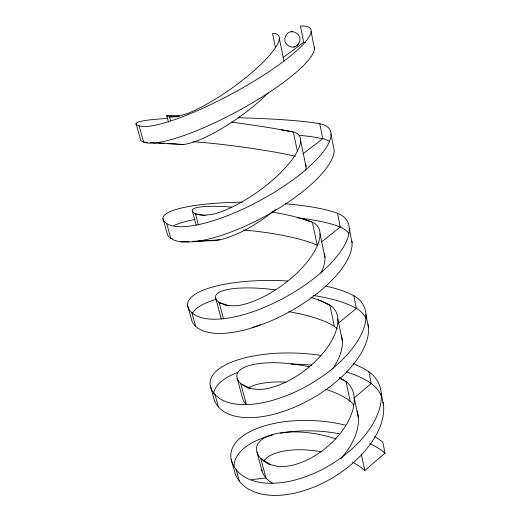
<?xml version="1.0" encoding="UTF-8"?>
<svg xmlns="http://www.w3.org/2000/svg" width="521" height="521" viewBox="0 0 521 521"><rect width="100%" height="100%" fill="white"/><g stroke="black" fill="none" stroke-linecap="round" stroke-linejoin="round"><path stroke-width="0.78" d="M298.54 43.647C304.831 33.995 288.686 26.083 285.306 36.984C282.037 44.988 294.339 51.286 298.54 43.647L297.055 45.418M352.346 462.088A56.073 24.389 10.4 0 1 364.804 470.561L385.012 453.133L382.863 442.277A81.947 38.528 3.1 0 0 374.703 436.598M353.889 398.122L371.226 383.534L368.907 371.831A85.151 32.862 2.1 0 0 353.433 363.795M338.136 323.313L356.351 308.412L353.844 295.752A88.7 26.037 1.4 0 0 325.443 286.022M321.594 241.861L340.239 227.071L337.523 213.343A92.627 17.844 1.1 0 0 285.15 203.757M303.079 153.786L322.74 138.71A93.988 30.166 -28.5 0 1 329.493 141.445M282.883 57.707L303.665 42.377A98.521 21.159 -28.4 0 1 305.521 42.409M293.798 46.988L294.567 46.792M292.248 31.599L290.926 31.781M251.474 479.685L265.964 477.92A57.108 34.451 -40.4 0 0 272.581 483.221M196.365 241.386L219.634 239.797M180.878 241.777L188.98 241.477M192.223 241.353L209.24 240.715A64.519 23.048 -35.8 0 0 275.381 209.644M172.458 238.377L170.855 238.364A91.97 19.264 1.1 0 1 167.052 233.193L162.936 218.67M153.441 143.034L183.841 144.434M147.73 142.37L143.692 142.135A96.261 9.704 1.1 0 1 140.494 139.498L135.988 123.601M150.152 142.507L153.382 142.689M159.035 143.014L164.688 143.34M167.918 143.522L175.994 143.985M205.307 215.199L195.453 213.877L198.345 224.707M281.418 129.742L293.323 132.021L297.471 151.683M229.051 305.677L219.12 302.499L223.502 318.917M300.591 218.299L312.366 222.206L317.243 245.313A63.106 10.876 7.7 0 0 243.496 230.015M310.698 297.204L321.242 300.877L329.871 305.111L334.365 326.393A59.264 31.423 -38.2 0 1 337.289 328.777M318.24 299.829L329.871 305.111A59.902 30.478 -37.7 0 1 322.414 353.805A59.902 30.478 -37.7 0 1 258.357 389.571L248.139 388.184L240.832 383.808A58.756 19.564 8.8 0 1 251.571 364.928A58.756 19.564 8.8 0 1 309.806 366.953M250.796 388.549L240.832 383.808L246.4 404.661A58.15 20.69 9.1 0 1 242.675 398.741L237.159 378.194M339.269 377.79L346.016 381.574L350.171 401.248A57.108 34.451 -40.4 0 1 353.824 404.993M270.783 464.719L260.826 458.682A56.613 23.458 10 0 1 273.655 434.253A56.613 23.458 10 0 1 335.986 438.916M339.451 377.582L346.016 381.574A57.662 33.702 -39.7 0 1 340.057 433.693A57.662 33.702 -39.7 0 1 278.247 466.516L268.159 464.087L260.826 458.682L265.964 477.92A56.073 24.389 10.4 0 1 261.679 469.336M187.606 305.69L191.383 319.015A88.108 27.222 1.5 0 0 195.675 326.276A89.925 37.597 -29 0 0 288.23 312.463A89.925 37.597 -29 0 0 351.903 241.073M210.269 385.644L213.747 397.914A84.617 33.845 2.2 0 0 218.442 406.921A86.265 43.705 -29.9 0 0 309.852 399.724A86.265 43.705 -29.9 0 0 368.047 324.264M231.168 459.359L234.378 470.697A81.458 39.349 3.3 0 0 239.4 481.15A82.969 48.713 -31.4 0 0 328.23 480.271A82.969 48.713 -31.4 0 0 383.163 402.329M303.665 42.377L300.428 26.05A99.303 19.538 -28.4 0 1 257.009 79.342A99.303 19.538 -28.4 0 1 139.074 125.789L143.692 142.135A98.521 21.159 -28.4 0 0 242.421 108.57A98.521 21.159 -28.4 0 0 314.365 47.105M237.993 117.739A96.997 7.997 1.1 0 1 319.783 123.764A94.685 28.831 -28.5 0 1 281.281 187.905A94.685 28.831 -28.5 0 1 166.648 223.463L170.855 238.364A93.988 30.166 -28.5 0 0 264.036 216.853A93.988 30.166 -28.5 0 0 334.13 150.204L331.089 134.516M287.631 280.988A88.7 26.037 1.4 0 0 191.826 312.639L195.675 326.276M321.008 355.426A85.151 32.862 2.1 0 0 234.059 361.157A85.151 32.862 2.1 0 0 214.906 394.39L218.442 406.921M345.521 425.188A81.947 38.528 3.1 0 0 256.228 428.79A81.947 38.528 3.1 0 0 236.137 469.603L239.4 481.15M166.818 115.877L168.491 122.135M192.334 211.025L196.117 225.137M215.694 298.136L221.262 318.911M256.957 452.02L262.05 471.004M170.601 120.794L169.566 116.925L179.276 115.994A66.948 2.52 7.8 0 0 169.566 116.925L176.554 116.808L187.026 113.682A68.629 15.715 -35.5 0 0 258.885 66.271A68.629 15.715 -35.5 0 0 272.529 33.546L275.518 47.698M361.294 453.908L364.804 470.561M279.341 38.704L283.965 60.885M300.604 140.644L306.029 166.635M320.011 233.695L324.974 257.478M337.803 318.969L342.362 340.819M354.163 397.399L358.363 417.542M319.783 123.764L322.74 138.71A96.261 9.704 1.1 0 0 299.165 135.226M311.154 31.638L314.495 48.863M349.278 228.38L352.053 242.721M365.931 314.352L368.484 327.52M381.248 393.388L383.599 405.52M263.548 461.287A56.073 24.389 10.4 0 1 321.496 451.85M233.975 466.699A81.458 39.349 3.3 0 1 272.763 434.911M280.598 433.205A81.458 39.349 3.3 0 1 339.047 433.739M369.806 443.527A81.458 39.349 3.3 0 1 385.012 453.133M357.035 411.069A57.108 34.451 -40.4 0 1 340.825 458.636M381.691 397.048A82.969 48.713 -31.4 0 0 371.226 383.534A84.617 33.845 2.2 0 0 346.634 371.994M368.907 371.831A83.477 47.978 -31.1 0 1 341.502 457.477A83.477 47.978 -31.1 0 1 236.137 469.603M193.154 141.725A66.076 4.461 7.7 0 1 295.394 156.339M268.211 92.894A67.691 17.434 -35.5 0 1 176.801 144.037M231.344 122.09A66.948 2.52 7.8 0 1 272.776 128.244L293.323 132.021A65.34 21.635 -35.7 0 1 282.076 171.233A65.34 21.635 -35.7 0 1 213.011 214.203L202.597 215.544L195.453 213.877A63.875 9.254 7.7 0 1 231.689 207.065M139.074 125.789A96.997 7.997 1.1 0 1 167.41 118.443M173.903 225.613A91.97 19.264 1.1 0 1 194.867 219.51M297.602 217.791A91.97 19.264 1.1 0 1 340.239 227.071A89.925 37.597 -29 0 1 348.705 233.245M271.584 211.93A63.875 9.254 7.7 0 1 292.118 216.046L303.652 219.113L312.366 222.206A62.448 26.499 -36.4 0 1 303.163 266.661A62.448 26.499 -36.4 0 1 236.69 305.781L226.361 305.645L219.12 302.499A61.159 14.881 8 0 1 275.394 289.813M166.648 223.463A92.627 17.844 1.1 0 1 242.304 202.2M337.523 213.343A90.55 36.496 -28.9 0 1 303.255 286.237A90.55 36.496 -28.9 0 1 191.826 312.639M288.784 311.695A60.482 16.229 8.2 0 1 334.365 326.393M341.489 335.921A59.264 31.423 -38.2 0 1 332.821 368.783M192.327 313.505A88.108 27.222 1.5 0 1 216.248 299.275M313.212 295.459A88.108 27.222 1.5 0 1 356.351 308.412A86.265 43.705 -29.9 0 1 366.002 318.331M353.844 295.752A86.831 42.8 -29.8 0 1 323.241 375.713A86.831 42.8 -29.8 0 1 214.906 394.39M248.706 387.644A58.15 20.69 9.1 0 1 285.313 382.088M325.599 389.239A58.15 20.69 9.1 0 1 350.171 401.248M213.59 393.869A84.617 33.845 2.2 0 1 237.628 372.463M290.952 364.146A84.617 33.845 2.2 0 1 311.74 365.149M324.336 253.486A61.725 27.659 -36.7 0 1 320.923 273.173M260.507 324.707A61.725 27.659 -36.7 0 1 252.086 327.449M305.527 163.275A64.519 23.048 -35.8 0 1 305.645 170.217"/></g></svg>
